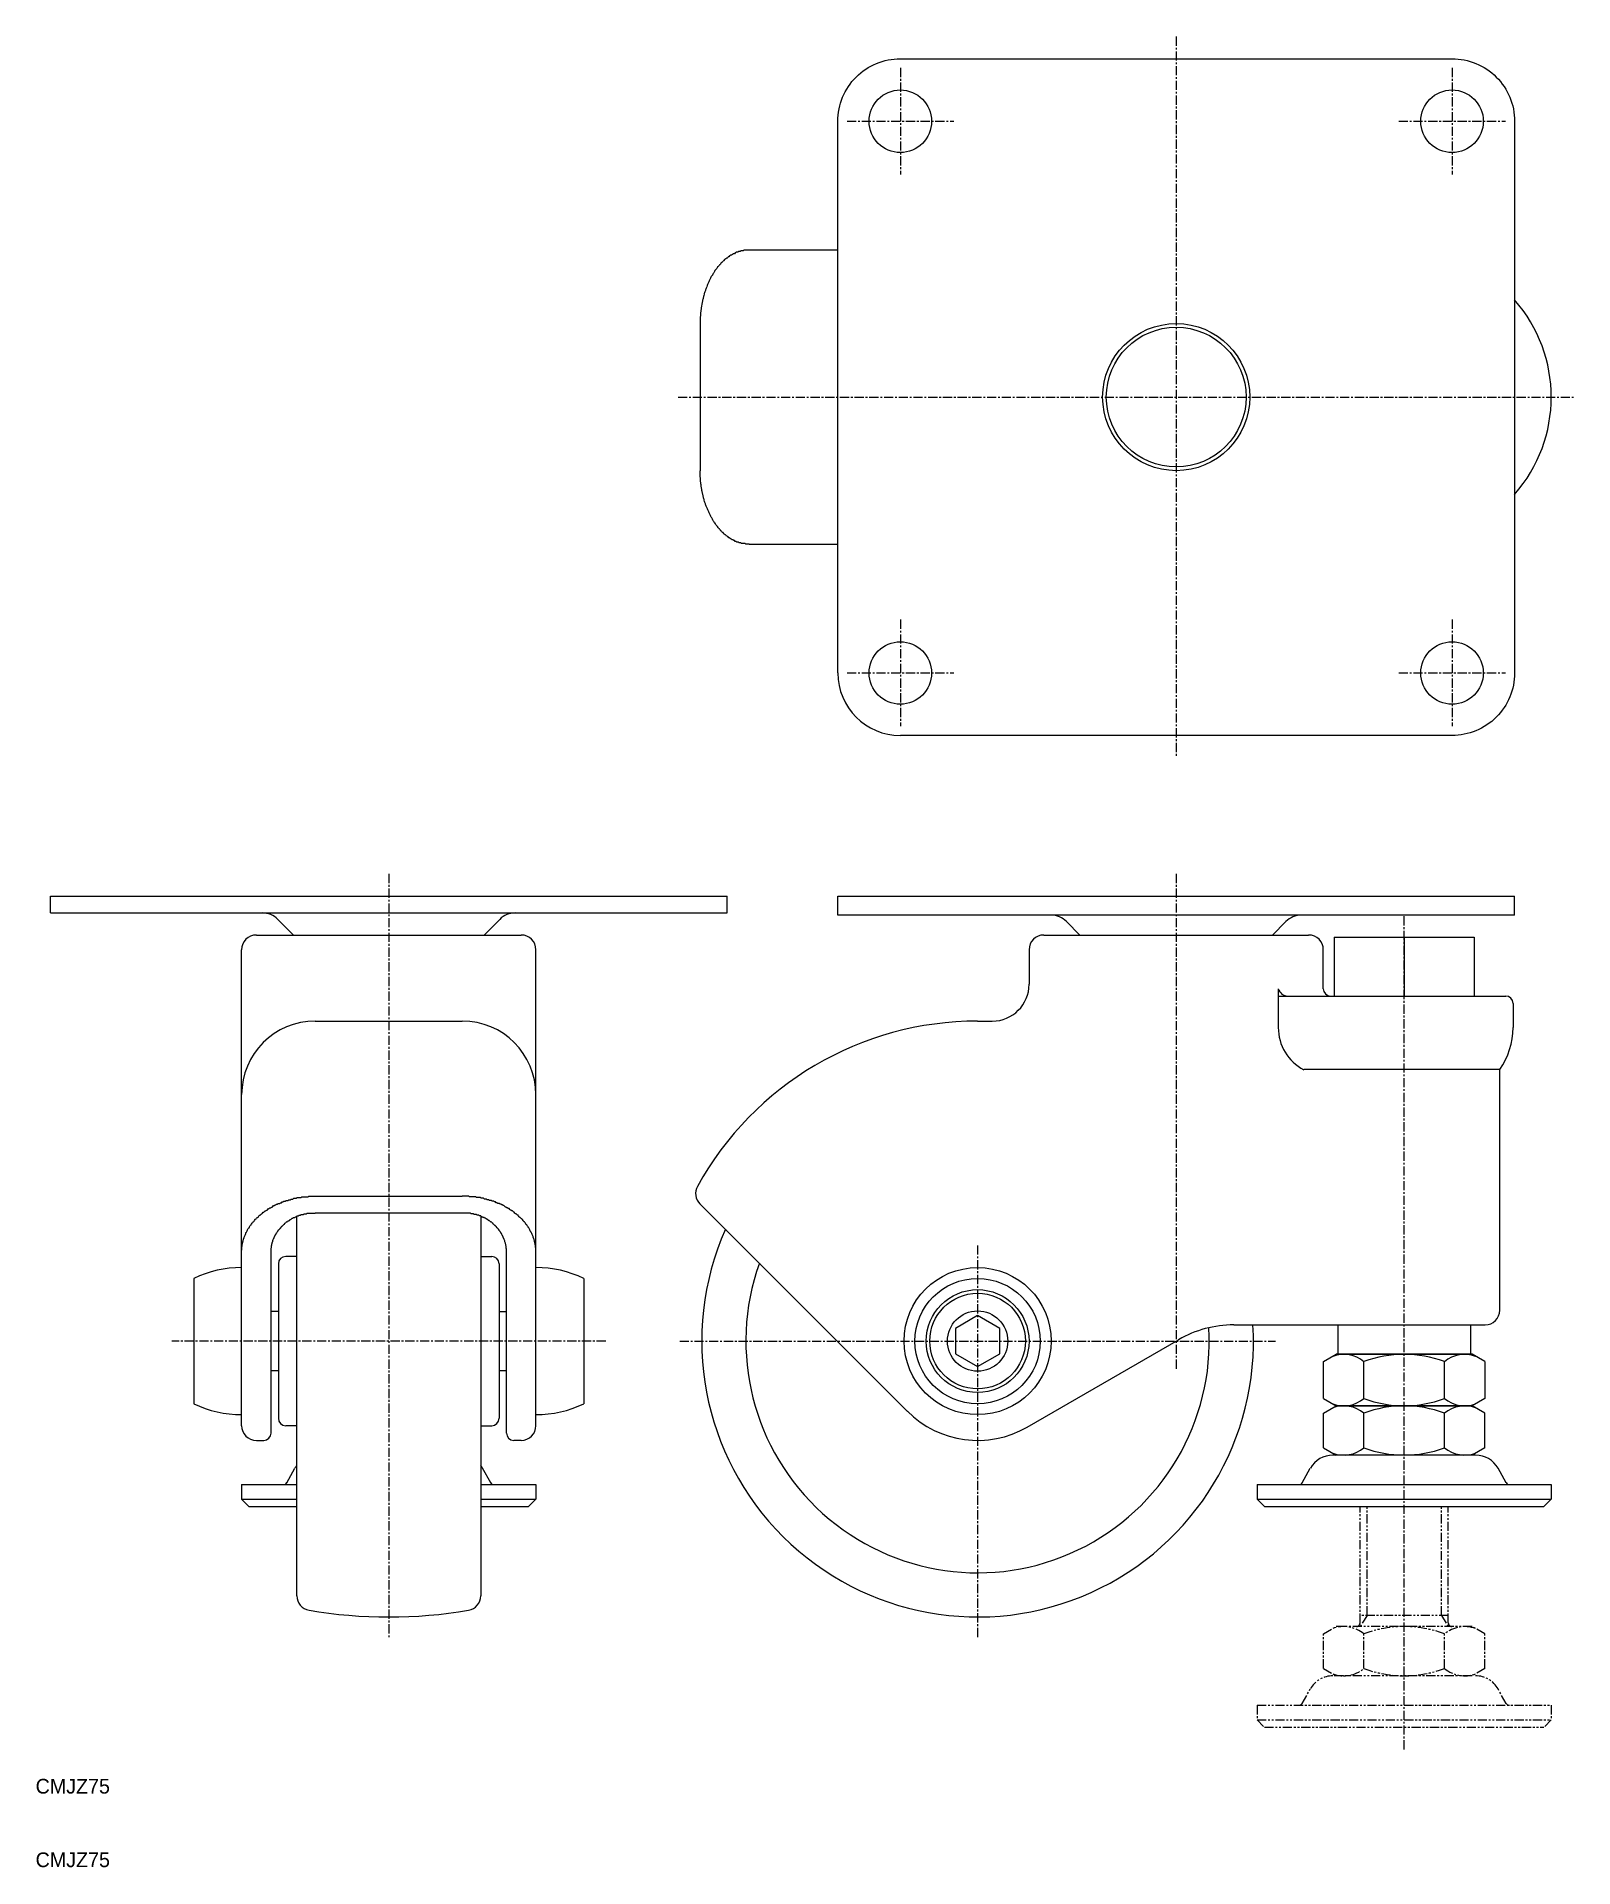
# Model space of a CAD drawing. Extents: x 9239 to 9448, y -59318 to -59070.
import ezdxf

# ---------------------------------------------------------------- set-up
doc = ezdxf.new("R2010")
doc.units = 0
doc.linetypes.add('CENTER', pattern=[2, 1.25, -0.25, 0.25, -0.25])
doc.linetypes.add('PHANTOM', pattern=[2.5, 1.25, -0.25, 0.25, -0.25, 0.25, -0.25])
doc.layers.get('0').update_dxf_attribs({"linetype": 'CONTINUOUS'})
doc.layers.add('CENTER', color=1, linetype='CENTER')

msp = doc.modelspace()

# ---------------------------------------------------------------- linework, layer by layer
at = {"color": 7, "linetype": 'CONTINUOUS'}
for p, q in [((9335.72, -59098.59), (9347.76, -59098.59)), ((9329.04, -59108.59), (9329.04, -59128.59)), ((9335.72, -59138.59), (9347.76, -59138.59)), ((9240.71, -59186.41), (9332.71, -59186.41)), ((9240.71, -59188.71), (9240.71, -59186.41)), ((9332.71, -59188.71), (9332.71, -59186.41)), ((9347.76, -59186.41), (9439.76, -59186.41)), ((9347.76, -59189.01), (9347.76, -59186.41)), ((9439.76, -59189.01), (9439.76, -59186.41)), ((9240.71, -59188.71), (9332.71, -59188.71)), ((9273.76, -59191.71), (9271.64, -59189.59)), ((9299.66, -59191.71), (9301.79, -59189.59)), ((9439.76, -59189.01), (9347.76, -59189.01)), ((9380.68, -59191.71), (9378.86, -59189.89)), ((9406.83, -59191.71), (9408.66, -59189.89)), ((9268.71, -59191.71), (9304.71, -59191.71)), ((9375.76, -59191.71), (9411.76, -59191.71)), ((9415.25, -59192.01), (9415.25, -59200.01)), ((9415.25, -59192.01), (9434.25, -59192.01)), ((9424.75, -59192.01), (9424.75, -59200.01)), ((9434.25, -59192.01), (9434.25, -59200.01)), ((9266.71, -59258.41), (9266.71, -59193.71)), ((9306.71, -59258.41), (9306.71, -59193.71)), ((9373.76, -59193.71), (9373.76, -59198.41)), ((9413.76, -59199.01), (9413.76, -59193.71)), ((9407.64, -59199.01), (9407.64, -59204.29)), ((9407.64, -59200.01), (9438.55, -59200.01)), ((9439.55, -59201.01), (9439.55, -59204.29)), ((9276.71, -59203.41), (9296.71, -59203.41)), ((9366.76, -59203.41), (9368.76, -59203.41)), ((9366.76, -59203.41), (9366.76, -59203.41)), ((9366.76, -59203.41), (9368.76, -59203.41)), ((9437.75, -59210.01), (9411.11, -59210.01)), ((9437.75, -59242.71), (9437.75, -59210.01)), ((9276.71, -59227.22), (9296.71, -59227.22)), ((9276.71, -59229.46), (9296.71, -59229.46)), ((9329.02, -59228.26), (9357.21, -59256.46)), ((9274.21, -59279.36), (9274.21, -59229.94)), ((9299.21, -59229.94), (9299.21, -59279.36)), ((9270.71, -59259.41), (9270.71, -59234.78)), ((9302.71, -59259.41), (9302.71, -59234.78)), ((9271.71, -59236.41), (9271.71, -59257.41)), ((9274.21, -59235.41), (9272.71, -59235.41)), ((9299.21, -59235.41), (9300.71, -59235.41)), ((9301.71, -59236.41), (9301.71, -59257.41)), ((9260.21, -59238.39), (9260.21, -59255.43)), ((9313.21, -59238.39), (9313.21, -59255.43)), ((9271.71, -59242.91), (9270.71, -59242.91)), ((9301.71, -59242.91), (9302.71, -59242.91)), ((9401.59, -59244.71), (9435.75, -59244.71)), ((9415.75, -59244.71), (9415.75, -59248.71)), ((9433.75, -59244.71), (9433.75, -59248.71)), ((9373.51, -59258.6), (9394.09, -59246.72)), ((9413.78, -59249.7), (9415.5, -59248.71)), ((9413.78, -59254.72), (9413.78, -59249.7)), ((9434, -59248.71), (9415.5, -59248.71)), ((9415.75, -59248.71), (9433.75, -59248.71)), ((9419.27, -59254.72), (9419.27, -59249.7)), ((9430.24, -59254.72), (9430.24, -59249.7)), ((9435.72, -59249.7), (9434, -59248.71)), ((9435.72, -59249.7), (9435.72, -59254.72)), ((9270.71, -59250.91), (9271.71, -59250.91)), ((9301.71, -59250.91), (9302.71, -59250.91)), ((9413.78, -59254.72), (9415.5, -59255.71)), ((9435.72, -59254.72), (9434, -59255.71)), ((9413.78, -59256.7), (9415.5, -59255.71)), ((9413.78, -59261.42), (9413.78, -59256.7)), ((9415.5, -59255.71), (9434, -59255.71)), ((9434, -59255.71), (9415.5, -59255.71)), ((9419.27, -59261.42), (9419.27, -59256.7)), ((9430.24, -59261.42), (9430.24, -59256.7)), ((9435.72, -59256.7), (9434, -59255.71)), ((9435.72, -59261.42), (9435.72, -59256.7)), ((9274.21, -59258.41), (9272.71, -59258.41)), ((9299.21, -59258.41), (9300.71, -59258.41)), ((9268.71, -59260.41), (9269.71, -59260.41)), ((9304.71, -59260.41), (9303.71, -59260.41)), ((9413.78, -59261.42), (9415.5, -59262.41)), ((9435.72, -59261.42), (9434, -59262.41)), ((9272.85, -59266.16), (9273.95, -59264.2)), ((9300.57, -59266.16), (9299.47, -59264.2)), ((9410.9, -59266.16), (9411.99, -59264.2)), ((9434.46, -59262.41), (9415.05, -59262.41)), ((9438.61, -59266.16), (9437.51, -59264.2)), ((9266.71, -59266.41), (9274.21, -59266.41)), ((9266.71, -59266.41), (9266.71, -59268.41)), ((9299.21, -59266.41), (9306.71, -59266.41)), ((9306.71, -59266.41), (9306.71, -59268.41)), ((9404.75, -59266.41), (9444.75, -59266.41)), ((9404.75, -59266.41), (9404.75, -59268.41)), ((9444.75, -59266.41), (9444.75, -59268.41)), ((9266.71, -59268.41), (9274.21, -59268.41)), ((9266.71, -59268.41), (9267.71, -59269.41)), ((9267.71, -59269.41), (9274.21, -59269.41)), ((9299.21, -59268.41), (9306.71, -59268.41)), ((9299.21, -59269.41), (9305.71, -59269.41)), ((9305.71, -59269.41), (9306.71, -59268.41)), ((9404.75, -59268.41), (9444.75, -59268.41)), ((9404.75, -59268.41), (9405.75, -59269.41)), ((9405.75, -59269.41), (9443.75, -59269.41)), ((9443.75, -59269.41), (9444.75, -59268.41)), ((9274.21, -59281.53), (9274.21, -59279.36)), ((9299.21, -59279.36), (9299.21, -59281.53))]:
    msp.add_line(p, q, dxfattribs=at)
at = {"color": 3, "linetype": 'PHANTOM'}
for p, q in [((9418.75, -59285.21), (9418.75, -59269.41)), ((9419.7, -59284.21), (9419.7, -59269.41)), ((9429.81, -59284.21), (9429.81, -59269.41)), ((9430.75, -59285.21), (9430.75, -59269.41)), ((9430.75, -59284.21), (9418.75, -59284.21)), ((9419.7, -59284.21), (9418.75, -59285.71)), ((9429.81, -59284.21), (9430.75, -59285.71)), ((9413.78, -59286.7), (9415.5, -59285.71)), ((9413.78, -59291.42), (9413.78, -59286.7)), ((9434, -59285.71), (9415.5, -59285.71)), ((9419.27, -59291.42), (9419.27, -59286.7)), ((9430.24, -59291.42), (9430.24, -59286.7)), ((9435.72, -59286.7), (9434, -59285.71)), ((9435.72, -59291.42), (9435.72, -59286.7)), ((9413.78, -59291.42), (9415.5, -59292.41)), ((9435.72, -59291.42), (9434, -59292.41)), ((9410.9, -59296.16), (9411.99, -59294.2)), ((9434, -59292.41), (9415.05, -59292.41)), ((9438.61, -59296.16), (9437.51, -59294.2)), ((9404.75, -59296.41), (9444.75, -59296.41)), ((9404.75, -59296.41), (9404.75, -59298.41)), ((9444.75, -59296.41), (9444.75, -59298.41)), ((9404.75, -59298.41), (9444.75, -59298.41)), ((9404.75, -59298.41), (9405.75, -59299.41)), ((9405.75, -59299.41), (9443.75, -59299.41)), ((9444.75, -59298.41), (9443.75, -59299.41))]:
    msp.add_line(p, q, dxfattribs=at)
at = {"color": 7, "linetype": 'CONTINUOUS'}
msp.add_lwpolyline([(9347.76, -59156.09), (9347.76, -59081.09, -0.414214), (9356.26, -59072.59), (9431.26, -59072.59, -0.414214), (9439.76, -59081.09), (9439.76, -59156.09, -0.414214), (9431.26, -59164.59), (9356.26, -59164.59)], format="xyb", dxfattribs=at)
msp.add_lwpolyline([(9363.76, -59248.64), (9366.76, -59250.38), (9369.76, -59248.64), (9369.76, -59245.18), (9366.76, -59243.45), (9363.76, -59245.18)], close=True, dxfattribs=at)
for points in [[(9335.72, -59098.6, 0), (9335.64, -59098.6, 0), (9335.55, -59098.6, 0), (9335.47, -59098.6, 0), (9335.39, -59098.6, 0), (9335.31, -59098.6, 0), (9335.23, -59098.6, 0), (9335.15, -59098.6, 0), (9335.06, -59098.6, 0), (9334.98, -59098.6, 0), (9334.9, -59098.7, 0), (9334.82, -59098.7, 0), (9334.74, -59098.7, 0), (9334.66, -59098.7, 0), (9334.58, -59098.7, 0), (9334.5, -59098.8, 0), (9334.42, -59098.8, 0), (9334.33, -59098.8, 0), (9334.25, -59098.8, 0), (9334.17, -59098.9, 0), (9334.1, -59098.9, 0), (9334.02, -59098.9, 0), (9333.94, -59098.9, 0), (9333.86, -59099, 0), (9333.78, -59099, 0), (9333.7, -59099.1, 0), (9333.62, -59099.1, 0), (9333.55, -59099.1, 0), (9333.47, -59099.2, 0), (9333.39, -59099.2, 0), (9333.31, -59099.3, 0), (9333.24, -59099.3, 0), (9333.16, -59099.3, 0), (9333.09, -59099.4, 0), (9333.01, -59099.4, 0), (9332.94, -59099.5, 0), (9332.86, -59099.5, 0), (9332.79, -59099.6, 0), (9332.72, -59099.7, 0), (9332.64, -59099.7, 0), (9332.57, -59099.8, 0), (9332.5, -59099.8, 0), (9332.43, -59099.9, 0), (9332.36, -59099.9, 0), (9332.28, -59100, 0), (9332.21, -59100.1, 0), (9332.15, -59100.1, 0), (9332.08, -59100.2, 0), (9332.01, -59100.3, 0), (9331.94, -59100.3, 0), (9331.87, -59100.4, 0), (9331.81, -59100.5, 0), (9331.74, -59100.6, 0), (9331.67, -59100.6, 0), (9331.61, -59100.7, 0), (9331.55, -59100.8, 0), (9331.48, -59100.9, 0), (9331.42, -59100.9, 0), (9331.36, -59101, 0), (9331.29, -59101.1, 0), (9331.23, -59101.2, 0), (9331.17, -59101.3, 0), (9331.11, -59101.3, 0), (9331.05, -59101.4, 0), (9331, -59101.5, 0), (9330.94, -59101.6, 0), (9330.88, -59101.7, 0), (9330.83, -59101.8, 0), (9330.77, -59101.9, 0), (9330.72, -59102, 0), (9330.66, -59102.1, 0), (9330.61, -59102.1, 0), (9330.56, -59102.2, 0), (9330.5, -59102.3, 0), (9330.45, -59102.4, 0), (9330.4, -59102.5, 0), (9330.35, -59102.6, 0), (9330.31, -59102.7, 0), (9330.26, -59102.8, 0), (9330.21, -59102.9, 0), (9330.17, -59103, 0), (9330.12, -59103.1, 0), (9330.08, -59103.2, 0), (9330.03, -59103.3, 0), (9329.99, -59103.4, 0), (9329.95, -59103.6, 0), (9329.91, -59103.7, 0), (9329.87, -59103.8, 0), (9329.83, -59103.9, 0), (9329.79, -59104, 0), (9329.75, -59104.1, 0), (9329.72, -59104.2, 0), (9329.68, -59104.3, 0), (9329.65, -59104.4, 0), (9329.61, -59104.5, 0), (9329.58, -59104.6, 0), (9329.55, -59104.8, 0), (9329.52, -59104.9, 0), (9329.49, -59105, 0), (9329.46, -59105.1, 0), (9329.43, -59105.2, 0), (9329.4, -59105.3, 0), (9329.38, -59105.4, 0), (9329.35, -59105.6, 0), (9329.33, -59105.7, 0), (9329.3, -59105.8, 0), (9329.28, -59105.9, 0), (9329.26, -59106, 0), (9329.24, -59106.2, 0), (9329.22, -59106.3, 0), (9329.2, -59106.4, 0), (9329.18, -59106.5, 0), (9329.17, -59106.6, 0), (9329.15, -59106.8, 0), (9329.14, -59106.9, 0), (9329.12, -59107, 0), (9329.11, -59107.1, 0), (9329.1, -59107.2, 0), (9329.09, -59107.4, 0), (9329.08, -59107.5, 0), (9329.07, -59107.6, 0), (9329.06, -59107.7, 0), (9329.06, -59107.9, 0), (9329.05, -59108, 0), (9329.05, -59108.1, 0), (9329.04, -59108.2, 0), (9329.04, -59108.3, 0), (9329.04, -59108.5, 0), (9329.04, -59108.6, 0)], [(9335.72, -59138.6, 0), (9335.64, -59138.6, 0), (9335.55, -59138.6, 0), (9335.47, -59138.6, 0), (9335.39, -59138.6, 0), (9335.31, -59138.6, 0), (9335.23, -59138.6, 0), (9335.15, -59138.5, 0), (9335.06, -59138.5, 0), (9334.98, -59138.5, 0), (9334.9, -59138.5, 0), (9334.82, -59138.5, 0), (9334.74, -59138.5, 0), (9334.66, -59138.5, 0), (9334.58, -59138.4, 0), (9334.5, -59138.4, 0), (9334.42, -59138.4, 0), (9334.33, -59138.4, 0), (9334.25, -59138.3, 0), (9334.17, -59138.3, 0), (9334.1, -59138.3, 0), (9334.02, -59138.3, 0), (9333.94, -59138.2, 0), (9333.86, -59138.2, 0), (9333.78, -59138.2, 0), (9333.7, -59138.1, 0), (9333.62, -59138.1, 0), (9333.55, -59138, 0), (9333.47, -59138, 0), (9333.39, -59138, 0), (9333.31, -59137.9, 0), (9333.24, -59137.9, 0), (9333.16, -59137.8, 0), (9333.09, -59137.8, 0), (9333.01, -59137.7, 0), (9332.94, -59137.7, 0), (9332.86, -59137.6, 0), (9332.79, -59137.6, 0), (9332.72, -59137.5, 0), (9332.64, -59137.5, 0), (9332.57, -59137.4, 0), (9332.5, -59137.3, 0), (9332.43, -59137.3, 0), (9332.36, -59137.2, 0), (9332.28, -59137.2, 0), (9332.21, -59137.1, 0), (9332.15, -59137, 0), (9332.08, -59137, 0), (9332.01, -59136.9, 0), (9331.94, -59136.8, 0), (9331.87, -59136.8, 0), (9331.81, -59136.7, 0), (9331.74, -59136.6, 0), (9331.67, -59136.5, 0), (9331.61, -59136.5, 0), (9331.55, -59136.4, 0), (9331.48, -59136.3, 0), (9331.42, -59136.2, 0), (9331.36, -59136.2, 0), (9331.29, -59136.1, 0), (9331.23, -59136, 0), (9331.17, -59135.9, 0), (9331.11, -59135.8, 0), (9331.05, -59135.7, 0), (9331, -59135.7, 0), (9330.94, -59135.6, 0), (9330.88, -59135.5, 0), (9330.83, -59135.4, 0), (9330.77, -59135.3, 0), (9330.72, -59135.2, 0), (9330.66, -59135.1, 0), (9330.61, -59135, 0), (9330.56, -59134.9, 0), (9330.5, -59134.8, 0), (9330.45, -59134.7, 0), (9330.4, -59134.6, 0), (9330.35, -59134.5, 0), (9330.31, -59134.4, 0), (9330.26, -59134.3, 0), (9330.21, -59134.2, 0), (9330.17, -59134.1, 0), (9330.12, -59134, 0), (9330.08, -59133.9, 0), (9330.03, -59133.8, 0), (9329.99, -59133.7, 0), (9329.95, -59133.6, 0), (9329.91, -59133.5, 0), (9329.87, -59133.4, 0), (9329.83, -59133.3, 0), (9329.79, -59133.2, 0), (9329.75, -59133.1, 0), (9329.72, -59133, 0), (9329.68, -59132.9, 0), (9329.65, -59132.8, 0), (9329.61, -59132.6, 0), (9329.58, -59132.5, 0), (9329.55, -59132.4, 0), (9329.52, -59132.3, 0), (9329.49, -59132.2, 0), (9329.46, -59132.1, 0), (9329.43, -59132, 0), (9329.4, -59131.8, 0), (9329.38, -59131.7, 0), (9329.35, -59131.6, 0), (9329.33, -59131.5, 0), (9329.3, -59131.4, 0), (9329.28, -59131.3, 0), (9329.26, -59131.1, 0), (9329.24, -59131, 0), (9329.22, -59130.9, 0), (9329.2, -59130.8, 0), (9329.18, -59130.7, 0), (9329.17, -59130.5, 0), (9329.15, -59130.4, 0), (9329.14, -59130.3, 0), (9329.12, -59130.2, 0), (9329.11, -59130.1, 0), (9329.1, -59129.9, 0), (9329.09, -59129.8, 0), (9329.08, -59129.7, 0), (9329.07, -59129.6, 0), (9329.06, -59129.4, 0), (9329.06, -59129.3, 0), (9329.05, -59129.2, 0), (9329.05, -59129.1, 0), (9329.04, -59129, 0), (9329.04, -59128.8, 0), (9329.04, -59128.7, 0), (9329.04, -59128.6, 0)], [(9266.71, -59234.8, 0), (9266.71, -59234.7, 0), (9266.71, -59234.6, 0), (9266.72, -59234.5, 0), (9266.72, -59234.4, 0), (9266.73, -59234.3, 0), (9266.74, -59234.2, 0), (9266.75, -59234.1, 0), (9266.76, -59234, 0), (9266.77, -59233.9, 0), (9266.79, -59233.9, 0), (9266.8, -59233.8, 0), (9266.82, -59233.7, 0), (9266.84, -59233.6, 0), (9266.86, -59233.5, 0), (9266.88, -59233.4, 0), (9266.9, -59233.3, 0), (9266.93, -59233.2, 0), (9266.95, -59233.1, 0), (9266.98, -59233, 0), (9267.01, -59232.9, 0), (9267.04, -59232.9, 0), (9267.07, -59232.8, 0), (9267.11, -59232.7, 0), (9267.14, -59232.6, 0), (9267.18, -59232.5, 0), (9267.22, -59232.4, 0), (9267.26, -59232.3, 0), (9267.3, -59232.2, 0), (9267.34, -59232.1, 0), (9267.38, -59232.1, 0), (9267.43, -59232, 0), (9267.47, -59231.9, 0), (9267.52, -59231.8, 0), (9267.57, -59231.7, 0), (9267.62, -59231.6, 0), (9267.67, -59231.5, 0), (9267.72, -59231.5, 0), (9267.78, -59231.4, 0), (9267.84, -59231.3, 0), (9267.89, -59231.2, 0), (9267.95, -59231.1, 0), (9268.01, -59231.1, 0), (9268.07, -59231, 0), (9268.13, -59230.9, 0), (9268.2, -59230.8, 0), (9268.26, -59230.7, 0), (9268.33, -59230.7, 0), (9268.4, -59230.6, 0), (9268.47, -59230.5, 0), (9268.54, -59230.4, 0), (9268.61, -59230.3, 0), (9268.68, -59230.3, 0), (9268.75, -59230.2, 0), (9268.83, -59230.1, 0), (9268.9, -59230.1, 0), (9268.98, -59230, 0), (9269.06, -59229.9, 0), (9269.14, -59229.8, 0), (9269.22, -59229.8, 0), (9269.3, -59229.7, 0), (9269.38, -59229.6, 0), (9269.47, -59229.6, 0), (9269.55, -59229.5, 0), (9269.64, -59229.4, 0), (9269.73, -59229.4, 0), (9269.82, -59229.3, 0), (9269.91, -59229.2, 0), (9270, -59229.2, 0), (9270.09, -59229.1, 0), (9270.18, -59229.1, 0), (9270.27, -59229, 0), (9270.37, -59228.9, 0), (9270.46, -59228.9, 0), (9270.56, -59228.8, 0), (9270.66, -59228.8, 0), (9270.75, -59228.7, 0), (9270.85, -59228.7, 0), (9270.95, -59228.6, 0), (9271.05, -59228.5, 0), (9271.16, -59228.5, 0), (9271.26, -59228.4, 0), (9271.36, -59228.4, 0), (9271.47, -59228.3, 0), (9271.57, -59228.3, 0), (9271.68, -59228.2, 0), (9271.78, -59228.2, 0), (9271.89, -59228.2, 0), (9272, -59228.1, 0), (9272.11, -59228.1, 0), (9272.22, -59228, 0), (9272.33, -59228, 0), (9272.44, -59227.9, 0), (9272.55, -59227.9, 0), (9272.66, -59227.9, 0), (9272.77, -59227.8, 0), (9272.88, -59227.8, 0), (9273, -59227.8, 0), (9273.11, -59227.7, 0), (9273.23, -59227.7, 0), (9273.34, -59227.7, 0), (9273.46, -59227.6, 0), (9273.57, -59227.6, 0), (9273.69, -59227.6, 0), (9273.81, -59227.5, 0), (9273.93, -59227.5, 0), (9274.04, -59227.5, 0), (9274.16, -59227.5, 0), (9274.28, -59227.4, 0), (9274.4, -59227.4, 0), (9274.52, -59227.4, 0), (9274.64, -59227.4, 0), (9274.76, -59227.4, 0), (9274.88, -59227.3, 0), (9275, -59227.3, 0), (9275.12, -59227.3, 0), (9275.24, -59227.3, 0), (9275.37, -59227.3, 0), (9275.49, -59227.3, 0), (9275.61, -59227.3, 0), (9275.73, -59227.3, 0), (9275.85, -59227.2, 0), (9275.98, -59227.2, 0), (9276.1, -59227.2, 0), (9276.22, -59227.2, 0), (9276.34, -59227.2, 0), (9276.47, -59227.2, 0), (9276.59, -59227.2, 0), (9276.71, -59227.2, 0)], [(9306.71, -59234.8, 0), (9306.71, -59234.7, 0), (9306.71, -59234.6, 0), (9306.7, -59234.5, 0), (9306.7, -59234.4, 0), (9306.69, -59234.3, 0), (9306.68, -59234.2, 0), (9306.67, -59234.1, 0), (9306.66, -59234, 0), (9306.65, -59233.9, 0), (9306.64, -59233.9, 0), (9306.62, -59233.8, 0), (9306.6, -59233.7, 0), (9306.58, -59233.6, 0), (9306.56, -59233.5, 0), (9306.54, -59233.4, 0), (9306.52, -59233.3, 0), (9306.49, -59233.2, 0), (9306.47, -59233.1, 0), (9306.44, -59233, 0), (9306.41, -59232.9, 0), (9306.38, -59232.9, 0), (9306.35, -59232.8, 0), (9306.32, -59232.7, 0), (9306.28, -59232.6, 0), (9306.24, -59232.5, 0), (9306.21, -59232.4, 0), (9306.17, -59232.3, 0), (9306.13, -59232.2, 0), (9306.08, -59232.1, 0), (9306.04, -59232.1, 0), (9306, -59232, 0), (9305.95, -59231.9, 0), (9305.9, -59231.8, 0), (9305.85, -59231.7, 0), (9305.8, -59231.6, 0), (9305.75, -59231.5, 0), (9305.7, -59231.5, 0), (9305.64, -59231.4, 0), (9305.59, -59231.3, 0), (9305.53, -59231.2, 0), (9305.47, -59231.1, 0), (9305.41, -59231.1, 0), (9305.35, -59231, 0), (9305.29, -59230.9, 0), (9305.23, -59230.8, 0), (9305.16, -59230.7, 0), (9305.09, -59230.7, 0), (9305.03, -59230.6, 0), (9304.96, -59230.5, 0), (9304.89, -59230.4, 0), (9304.82, -59230.3, 0), (9304.74, -59230.3, 0), (9304.67, -59230.2, 0), (9304.59, -59230.1, 0), (9304.52, -59230.1, 0), (9304.44, -59230, 0), (9304.36, -59229.9, 0), (9304.28, -59229.8, 0), (9304.2, -59229.8, 0), (9304.12, -59229.7, 0), (9304.04, -59229.6, 0), (9303.95, -59229.6, 0), (9303.87, -59229.5, 0), (9303.78, -59229.4, 0), (9303.7, -59229.4, 0), (9303.61, -59229.3, 0), (9303.52, -59229.2, 0), (9303.43, -59229.2, 0), (9303.34, -59229.1, 0), (9303.24, -59229.1, 0), (9303.15, -59229, 0), (9303.06, -59228.9, 0), (9302.96, -59228.9, 0), (9302.86, -59228.8, 0), (9302.77, -59228.8, 0), (9302.67, -59228.7, 0), (9302.57, -59228.7, 0), (9302.47, -59228.6, 0), (9302.37, -59228.5, 0), (9302.27, -59228.5, 0), (9302.16, -59228.4, 0), (9302.06, -59228.4, 0), (9301.96, -59228.3, 0), (9301.85, -59228.3, 0), (9301.75, -59228.2, 0), (9301.64, -59228.2, 0), (9301.53, -59228.2, 0), (9301.43, -59228.1, 0), (9301.32, -59228.1, 0), (9301.21, -59228, 0), (9301.1, -59228, 0), (9300.99, -59227.9, 0), (9300.88, -59227.9, 0), (9300.76, -59227.9, 0), (9300.65, -59227.8, 0), (9300.54, -59227.8, 0), (9300.42, -59227.8, 0), (9300.31, -59227.7, 0), (9300.2, -59227.7, 0), (9300.08, -59227.7, 0), (9299.96, -59227.6, 0), (9299.85, -59227.6, 0), (9299.73, -59227.6, 0), (9299.61, -59227.5, 0), (9299.5, -59227.5, 0), (9299.38, -59227.5, 0), (9299.26, -59227.5, 0), (9299.14, -59227.4, 0), (9299.02, -59227.4, 0), (9298.9, -59227.4, 0), (9298.78, -59227.4, 0), (9298.66, -59227.4, 0), (9298.54, -59227.3, 0), (9298.42, -59227.3, 0), (9298.3, -59227.3, 0), (9298.18, -59227.3, 0), (9298.06, -59227.3, 0), (9297.94, -59227.3, 0), (9297.81, -59227.3, 0), (9297.69, -59227.3, 0), (9297.57, -59227.2, 0), (9297.45, -59227.2, 0), (9297.32, -59227.2, 0), (9297.2, -59227.2, 0), (9297.08, -59227.2, 0), (9296.96, -59227.2, 0), (9296.83, -59227.2, 0), (9296.71, -59227.2, 0)], [(9270.71, -59234.8, 0), (9270.71, -59234.7, 0), (9270.71, -59234.6, 0), (9270.72, -59234.6, 0), (9270.72, -59234.5, 0), (9270.72, -59234.5, 0), (9270.73, -59234.4, 0), (9270.73, -59234.3, 0), (9270.74, -59234.3, 0), (9270.75, -59234.2, 0), (9270.76, -59234.1, 0), (9270.77, -59234.1, 0), (9270.78, -59234, 0), (9270.79, -59233.9, 0), (9270.8, -59233.9, 0), (9270.81, -59233.8, 0), (9270.83, -59233.7, 0), (9270.84, -59233.7, 0), (9270.86, -59233.6, 0), (9270.87, -59233.5, 0), (9270.89, -59233.5, 0), (9270.91, -59233.4, 0), (9270.93, -59233.4, 0), (9270.95, -59233.3, 0), (9270.97, -59233.2, 0), (9270.99, -59233.2, 0), (9271.01, -59233.1, 0), (9271.04, -59233, 0), (9271.06, -59233, 0), (9271.09, -59232.9, 0), (9271.11, -59232.9, 0), (9271.14, -59232.8, 0), (9271.17, -59232.7, 0), (9271.2, -59232.7, 0), (9271.23, -59232.6, 0), (9271.26, -59232.6, 0), (9271.29, -59232.5, 0), (9271.32, -59232.4, 0), (9271.35, -59232.4, 0), (9271.39, -59232.3, 0), (9271.42, -59232.3, 0), (9271.46, -59232.2, 0), (9271.49, -59232.2, 0), (9271.53, -59232.1, 0), (9271.57, -59232, 0), (9271.6, -59232, 0), (9271.64, -59231.9, 0), (9271.68, -59231.9, 0), (9271.72, -59231.8, 0), (9271.76, -59231.8, 0), (9271.81, -59231.7, 0), (9271.85, -59231.7, 0), (9271.89, -59231.6, 0), (9271.94, -59231.6, 0), (9271.98, -59231.5, 0), (9272.03, -59231.5, 0), (9272.07, -59231.4, 0), (9272.12, -59231.4, 0), (9272.17, -59231.3, 0), (9272.22, -59231.3, 0), (9272.27, -59231.2, 0), (9272.32, -59231.2, 0), (9272.37, -59231.1, 0), (9272.42, -59231.1, 0), (9272.47, -59231, 0), (9272.52, -59231, 0), (9272.57, -59230.9, 0), (9272.63, -59230.9, 0), (9272.68, -59230.8, 0), (9272.74, -59230.8, 0), (9272.79, -59230.7, 0), (9272.85, -59230.7, 0), (9272.91, -59230.7, 0), (9272.96, -59230.6, 0), (9273.02, -59230.6, 0), (9273.08, -59230.5, 0), (9273.14, -59230.5, 0), (9273.2, -59230.5, 0), (9273.26, -59230.4, 0), (9273.32, -59230.4, 0), (9273.38, -59230.4, 0), (9273.44, -59230.3, 0), (9273.5, -59230.3, 0), (9273.56, -59230.2, 0), (9273.63, -59230.2, 0), (9273.69, -59230.2, 0), (9273.75, -59230.1, 0), (9273.82, -59230.1, 0), (9273.88, -59230.1, 0), (9273.95, -59230.1, 0), (9274.01, -59230, 0), (9274.08, -59230, 0), (9274.15, -59230, 0), (9274.21, -59229.9, 0), (9274.28, -59229.9, 0), (9274.35, -59229.9, 0), (9274.42, -59229.9, 0), (9274.48, -59229.8, 0), (9274.55, -59229.8, 0), (9274.62, -59229.8, 0), (9274.69, -59229.8, 0), (9274.76, -59229.7, 0), (9274.83, -59229.7, 0), (9274.9, -59229.7, 0), (9274.97, -59229.7, 0), (9275.04, -59229.7, 0), (9275.11, -59229.7, 0), (9275.18, -59229.6, 0), (9275.25, -59229.6, 0), (9275.33, -59229.6, 0), (9275.4, -59229.6, 0), (9275.47, -59229.6, 0), (9275.54, -59229.6, 0), (9275.61, -59229.5, 0), (9275.69, -59229.5, 0), (9275.76, -59229.5, 0), (9275.83, -59229.5, 0), (9275.9, -59229.5, 0), (9275.98, -59229.5, 0), (9276.05, -59229.5, 0), (9276.12, -59229.5, 0), (9276.2, -59229.5, 0), (9276.27, -59229.5, 0), (9276.34, -59229.5, 0), (9276.42, -59229.5, 0), (9276.49, -59229.5, 0), (9276.56, -59229.5, 0), (9276.64, -59229.5, 0), (9276.71, -59229.5, 0)], [(9302.71, -59234.8, 0), (9302.71, -59234.7, 0), (9302.71, -59234.6, 0), (9302.71, -59234.6, 0), (9302.7, -59234.5, 0), (9302.7, -59234.5, 0), (9302.7, -59234.4, 0), (9302.69, -59234.3, 0), (9302.68, -59234.3, 0), (9302.67, -59234.2, 0), (9302.67, -59234.1, 0), (9302.66, -59234.1, 0), (9302.65, -59234, 0), (9302.64, -59233.9, 0), (9302.62, -59233.9, 0), (9302.61, -59233.8, 0), (9302.6, -59233.7, 0), (9302.58, -59233.7, 0), (9302.57, -59233.6, 0), (9302.55, -59233.5, 0), (9302.53, -59233.5, 0), (9302.51, -59233.4, 0), (9302.49, -59233.4, 0), (9302.47, -59233.3, 0), (9302.45, -59233.2, 0), (9302.43, -59233.2, 0), (9302.41, -59233.1, 0), (9302.39, -59233, 0), (9302.36, -59233, 0), (9302.34, -59232.9, 0), (9302.31, -59232.9, 0), (9302.28, -59232.8, 0), (9302.25, -59232.7, 0), (9302.23, -59232.7, 0), (9302.2, -59232.6, 0), (9302.17, -59232.6, 0), (9302.14, -59232.5, 0), (9302.1, -59232.4, 0), (9302.07, -59232.4, 0), (9302.04, -59232.3, 0), (9302, -59232.3, 0), (9301.97, -59232.2, 0), (9301.93, -59232.2, 0), (9301.9, -59232.1, 0), (9301.86, -59232, 0), (9301.82, -59232, 0), (9301.78, -59231.9, 0), (9301.74, -59231.9, 0), (9301.7, -59231.8, 0), (9301.66, -59231.8, 0), (9301.62, -59231.7, 0), (9301.57, -59231.7, 0), (9301.53, -59231.6, 0), (9301.49, -59231.6, 0), (9301.44, -59231.5, 0), (9301.4, -59231.5, 0), (9301.35, -59231.4, 0), (9301.3, -59231.4, 0), (9301.25, -59231.3, 0), (9301.21, -59231.3, 0), (9301.16, -59231.2, 0), (9301.11, -59231.2, 0), (9301.06, -59231.1, 0), (9301.01, -59231.1, 0), (9300.95, -59231, 0), (9300.9, -59231, 0), (9300.85, -59230.9, 0), (9300.8, -59230.9, 0), (9300.74, -59230.8, 0), (9300.69, -59230.8, 0), (9300.63, -59230.7, 0), (9300.57, -59230.7, 0), (9300.52, -59230.7, 0), (9300.46, -59230.6, 0), (9300.4, -59230.6, 0), (9300.34, -59230.5, 0), (9300.29, -59230.5, 0), (9300.23, -59230.5, 0), (9300.17, -59230.4, 0), (9300.11, -59230.4, 0), (9300.04, -59230.4, 0), (9299.98, -59230.3, 0), (9299.92, -59230.3, 0), (9299.86, -59230.2, 0), (9299.8, -59230.2, 0), (9299.73, -59230.2, 0), (9299.67, -59230.1, 0), (9299.6, -59230.1, 0), (9299.54, -59230.1, 0), (9299.47, -59230.1, 0), (9299.41, -59230, 0), (9299.34, -59230, 0), (9299.28, -59230, 0), (9299.21, -59229.9, 0), (9299.14, -59229.9, 0), (9299.08, -59229.9, 0), (9299.01, -59229.9, 0), (9298.94, -59229.8, 0), (9298.87, -59229.8, 0), (9298.8, -59229.8, 0), (9298.73, -59229.8, 0), (9298.66, -59229.7, 0), (9298.59, -59229.7, 0), (9298.52, -59229.7, 0), (9298.45, -59229.7, 0), (9298.38, -59229.7, 0), (9298.31, -59229.7, 0), (9298.24, -59229.6, 0), (9298.17, -59229.6, 0), (9298.1, -59229.6, 0), (9298.03, -59229.6, 0), (9297.95, -59229.6, 0), (9297.88, -59229.6, 0), (9297.81, -59229.5, 0), (9297.74, -59229.5, 0), (9297.66, -59229.5, 0), (9297.59, -59229.5, 0), (9297.52, -59229.5, 0), (9297.45, -59229.5, 0), (9297.37, -59229.5, 0), (9297.3, -59229.5, 0), (9297.23, -59229.5, 0), (9297.15, -59229.5, 0), (9297.08, -59229.5, 0), (9297.01, -59229.5, 0), (9296.93, -59229.5, 0), (9296.86, -59229.5, 0), (9296.79, -59229.5, 0), (9296.71, -59229.5, 0)]]:
    msp.add_polyline3d(points, dxfattribs=at)
for centre, radius in [((9356.26, -59081.09), 4.25), ((9431.26, -59081.09), 4.25), ((9393.76, -59118.59), 10), ((9393.76, -59118.59), 9.5), ((9356.26, -59156.09), 4.25), ((9431.26, -59156.09), 4.25), ((9366.76, -59246.91), 10), ((9366.76, -59246.91), 8.52), ((9366.76, -59246.91), 6.99), ((9366.76, -59246.91), 6.5), ((9366.76, -59246.91), 4.1)]:
    msp.add_circle(centre, radius, dxfattribs=at)
for centre, radius, start, end in [((9424.75, -59118.59), 20, 318.6016, 41.3984), ((9356.26, -59156.09), 8.5, 180, 270), ((9269.52, -59191.71), 3, 45, 90), ((9303.91, -59191.71), 3, 90, 135), ((9376.74, -59192.01), 3, 45, 90), ((9410.78, -59192.01), 3, 90, 135), ((9268.71, -59193.71), 2, 90, 180), ((9304.71, -59193.71), 2, 0, 90), ((9375.76, -59193.71), 2, 90, 180), ((9411.76, -59193.71), 2, 360, 90), ((9368.76, -59198.41), 5, 270, 0), ((9408.95, -59198.65), 1.36, 195.3279, 270), ((9414.76, -59199.01), 1, 180, 270), ((9438.55, -59201.01), 1, 0, 90), ((9276.71, -59213.41), 10, 90, 180), ((9296.71, -59213.41), 10, 0, 90), ((9366.76, -59246.91), 43.5, 90, 151.0877), ((9414.09, -59204.29), 6.46, 180, 242.4515), ((9429.55, -59204.29), 10, 325.0848, 0), ((9330.43, -59226.85), 2, 151.0877, 225), ((9366.76, -59246.91), 37.5, 156.1002, 3.3633), ((9266.71, -59251.91), 15, 90, 115.6793), ((9272.71, -59236.41), 1, 90, 180), ((9300.71, -59236.41), 1, 0, 90), ((9306.71, -59251.91), 15, 64.3207, 90), ((9366.76, -59246.91), 31.5, 160.3769, 3.3009), ((9401.59, -59259.71), 15, 90, 120), ((9435.75, -59242.71), 2, 270, 0), ((9416.53, -59253), 4.28, 50.1962, 110.1962), ((9424.75, -59264.36), 15.65, 69.4793, 110.5207), ((9432.98, -59253), 4.28, 69.8038, 129.8038), ((9416.53, -59251.43), 4.28, 249.8038, 309.8038), ((9424.75, -59240.06), 15.65, 249.4793, 290.5207), ((9432.98, -59251.43), 4.28, 230.1962, 290.1962), ((9266.71, -59241.91), 15, 244.3207, 270), ((9306.71, -59241.91), 15, 270, 295.6793), ((9366.76, -59246.91), 13.5, 225, 300), ((9416.53, -59260), 4.28, 50.1962, 110.1962), ((9424.75, -59271.36), 15.65, 69.4793, 110.5207), ((9432.98, -59260), 4.28, 69.8038, 129.8038), ((9268.71, -59258.41), 2, 180, 270), ((9269.71, -59259.41), 1, 270, 0), ((9272.71, -59257.41), 1, 180, 270), ((9300.71, -59257.41), 1, 270, 0), ((9303.71, -59259.41), 1, 180, 270), ((9304.71, -59258.41), 2, 270, 0), ((9416.53, -59258.13), 4.28, 249.8038, 309.8038), ((9424.75, -59246.76), 15.65, 249.4793, 290.5207), ((9432.98, -59258.13), 4.28, 230.1962, 290.1962), ((9277, -59265.91), 3.5, 142.9366, 150.7224), ((9296.42, -59265.91), 3.5, 29.2776, 37.0634), ((9415.05, -59265.91), 3.5, 90, 150.7224), ((9434.46, -59265.91), 3.5, 29.2776, 90), ((9272.42, -59265.91), 0.5, 270, 330.7224), ((9301, -59265.91), 0.5, 209.2776, 270), ((9410.46, -59265.91), 0.5, 270, 330.7224), ((9439.05, -59265.91), 0.5, 209.2776, 270), ((9276.21, -59281.53), 2, 180, 260.4059), ((9297.21, -59281.53), 2, 279.5941, 0), ((9286.71, -59219.41), 65, 260.4059, 279.5941)]:
    msp.add_arc(centre, radius, start, end, dxfattribs=at)
at = {"color": 3, "linetype": 'PHANTOM'}
for centre, radius, start, end in [((9416.53, -59290), 4.28, 50.1962, 110.1962), ((9418.25, -59285.21), 0.5, 270, 0), ((9424.75, -59301.36), 15.65, 69.4793, 110.5207), ((9432.98, -59290), 4.28, 69.8038, 129.8038), ((9431.25, -59285.21), 0.5, 180, 270), ((9416.53, -59288.13), 4.28, 249.8038, 309.8038), ((9424.75, -59276.76), 15.65, 249.4793, 290.5207), ((9432.98, -59288.13), 4.28, 230.1962, 290.1962), ((9415.05, -59295.91), 3.5, 90, 150.7224), ((9434.46, -59295.91), 3.5, 29.2776, 90), ((9410.46, -59295.91), 0.5, 270, 330.7224), ((9439.05, -59295.91), 0.5, 209.2776, 270)]:
    msp.add_arc(centre, radius, start, end, dxfattribs=at)
at = {"layer": 'CENTER', "color": 1, "linetype": 'CENTER'}
for p, q in [((9393.76, -59069.59), (9393.76, -59167.59)), ((9356.26, -59073.84), (9356.26, -59088.34)), ((9431.26, -59073.84), (9431.26, -59088.34)), ((9349.01, -59081.09), (9363.51, -59081.09)), ((9424.01, -59081.09), (9438.51, -59081.09)), ((9326.04, -59118.59), (9447.75, -59118.59)), ((9356.26, -59148.84), (9356.26, -59163.34)), ((9431.26, -59148.84), (9431.26, -59163.34)), ((9349.01, -59156.09), (9363.51, -59156.09)), ((9424.01, -59156.09), (9438.51, -59156.09)), ((9286.71, -59183.41), (9286.71, -59287.41)), ((9393.76, -59183.41), (9393.76, -59250.75)), ((9424.75, -59302.41), (9424.75, -59189.01)), ((9366.76, -59233.91), (9366.76, -59287.41)), ((9316.21, -59246.91), (9257.21, -59246.91)), ((9326.26, -59246.91), (9407.26, -59246.91))]:
    msp.add_line(p, q, dxfattribs=at)

# ---------------------------------------------------------------- texts
at = {"color": 7, "linetype": 'CONTINUOUS'}
for p in [(9238.7, -59308.42), (9238.7, -59318.42)]:
    msp.add_text('CMJZ75', height=2, dxfattribs=at).set_placement(p)

doc.saveas('drawing.dxf')
